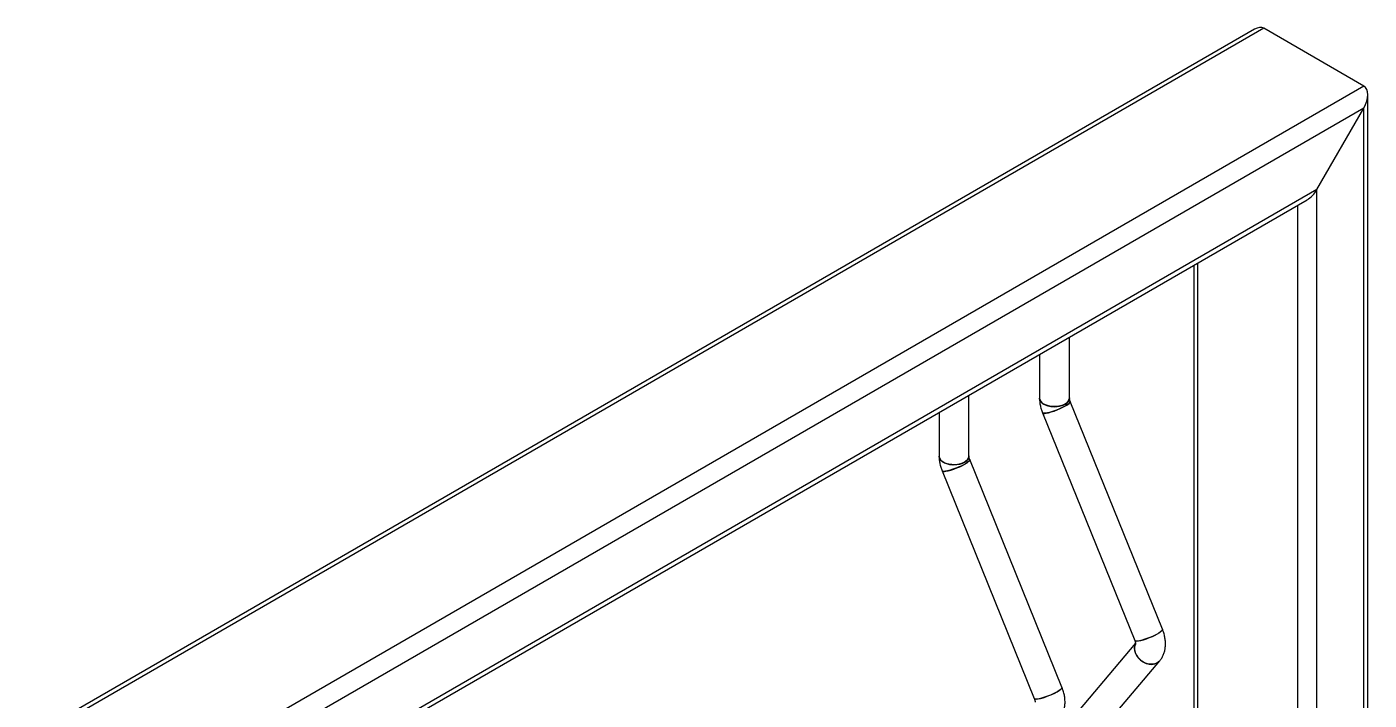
# Model space of a CAD drawing. Header units: millimetres. Extents: x 1641 to 7581, y -3677 to 523.
# Drawn here: x 6492 to 7210, y -1158 to -799 of the extents above; entities that cross this region are included whole.
import ezdxf

# ---------------------------------------------------------------- set-up
doc = ezdxf.new("R2010")
doc.units = ezdxf.units.MM

msp = doc.modelspace()

# ---------------------------------------------------------------- linework, layer by layer
for p, q in [((7148.83, -799.85), (5772.96, -1594.12)), ((7153.92, -799.34), (5775.07, -1595.34)), ((7207.38, -830.2), (7153.92, -799.34)), ((7207.38, -830.2), (5828.52, -1626.2)), ((7209.49, -1547.62), (7209.49, -834.87)), ((7207.38, -841.96), (5838.7, -1632.08)), ((7182.21, -885.56), (7207.38, -841.96)), ((7207.38, -1550.56), (7207.38, -841.96)), ((7182.21, -885.56), (5863.88, -1646.62)), ((7182.21, -1565.09), (7182.21, -885.56)), ((5865.99, -1647.84), (7177.12, -890.94)), ((7172.03, -1565.09), (7172.03, -893.88)), ((7116.46, -925.95), (7116.46, -1322.38)), ((7118.57, -1321.16), (7118.57, -924.74)), ((7049.84, -996.98), (7049.84, -964.41)), ((7049.84, -996.98), (7049.84, -964.41)), ((7033.84, -973.65), (7033.84, -996.98)), ((7033.84, -973.65), (7033.84, -996.98)), ((6996.1, -1028), (6996.1, -995.43)), ((6996.1, -1028), (6996.1, -995.43)), ((6980.1, -1004.67), (6980.1, -1028)), ((6980.1, -1004.67), (6980.1, -1028)), ((7035.46, -1004.83), (7084.78, -1126.56)), ((7035.46, -1004.83), (7084.78, -1126.56)), ((7099.61, -1120.55), (7050.29, -998.83)), ((7099.61, -1120.55), (7050.29, -998.83)), ((7045.87, -1151.58), (6996.55, -1029.85)), ((7045.87, -1151.58), (6996.55, -1029.85)), ((6981.72, -1035.86), (7031.04, -1157.58)), ((6981.72, -1035.86), (7031.04, -1157.58)), ((7085.19, -1127.98), (6976.91, -1256.2)), ((7085.19, -1127.98), (6976.91, -1256.2)), ((6989.13, -1266.52), (7098.19, -1137.38)), ((6989.13, -1266.52), (7098.19, -1137.38))]:
    msp.add_line(p, q)
at = {"flags": 128}
for points in [[(7033.84, -996.98), (7033.84, -997.1), (7034.08, -998.09), (7034.67, -999.03), (7035.61, -999.87), (7036.83, -1000.57), (7038.29, -1001.11), (7039.91, -1001.46), (7041.62, -1001.59), (7043.35, -1001.51), (7045, -1001.22), (7046.51, -1000.73), (7047.8, -1000.06), (7048.81, -999.25), (7049.49, -998.33), (7049.82, -997.35), (7049.84, -996.98)], [(7049.84, -996.98), (7049.84, -997.1), (7049.61, -998.09), (7049.01, -999.03), (7048.08, -999.87), (7046.85, -1000.57), (7045.4, -1001.11), (7043.77, -1001.46), (7042.06, -1001.59), (7040.33, -1001.51), (7038.68, -1001.22), (7037.17, -1000.73), (7035.89, -1000.06), (7034.88, -999.25), (7034.19, -998.33), (7033.87, -997.35), (7033.84, -996.98)], [(7033.84, -996.98), (7033.98, -997.85), (7034.49, -998.8), (7035.34, -999.67), (7036.5, -1000.41), (7037.9, -1001), (7039.49, -1001.39), (7041.19, -1001.58), (7042.92, -1001.55), (7044.6, -1001.31), (7046.15, -1000.87), (7047.5, -1000.24)], [(7049.84, -996.91), (7049.7, -997.85), (7049.19, -998.8), (7048.34, -999.67), (7047.18, -1000.41), (7045.78, -1001), (7044.19, -1001.39), (7042.49, -1001.58), (7040.76, -1001.55), (7039.08, -1001.31), (7037.53, -1000.87), (7036.18, -1000.24)], [(7035.45, -1004.77), (7035.49, -1004.88), (7035.84, -1005.09), (7036.51, -1005.15), (7037.49, -1005.06), (7038.72, -1004.81), (7040.14, -1004.43), (7041.69, -1003.92), (7043.3, -1003.31), (7044.88, -1002.64), (7046.38, -1001.93), (7047.71, -1001.21)], [(7035.45, -1004.77), (7035.49, -1004.88), (7035.84, -1005.09), (7036.51, -1005.15), (7037.49, -1005.06), (7038.72, -1004.81), (7040.14, -1004.43), (7041.69, -1003.92), (7043.3, -1003.31), (7044.88, -1002.64), (7046.38, -1001.93), (7047.71, -1001.21)], [(7050.3, -998.83), (7050.27, -999.14), (7049.93, -999.62), (7049.26, -1000.2), (7048.29, -1000.86), (7047.07, -1001.57), (7045.65, -1002.29), (7044.1, -1002.98), (7042.49, -1003.63), (7040.91, -1004.19), (7039.41, -1004.63), (7038.08, -1004.95), (7036.97, -1005.12), (7036.14, -1005.14), (7035.62, -1005), (7035.46, -1004.83)], [(7050.29, -998.83), (7050.3, -999.03), (7050.05, -999.49), (7049.46, -1000.05), (7048.56, -1000.69), (7047.39, -1001.39), (7046.02, -1002.11), (7044.49, -1002.81), (7042.9, -1003.47), (7041.3, -1004.06), (7039.77, -1004.53), (7038.39, -1004.89), (7037.22, -1005.1)], [(7047.71, -1001.21), (7048.81, -1000.52), (7049.63, -999.9), (7050.14, -999.36), (7050.31, -998.94), (7050.29, -998.83)], [(7047.71, -1001.21), (7048.81, -1000.52), (7049.63, -999.9), (7050.14, -999.36), (7050.31, -998.94), (7050.29, -998.83)], [(6980.1, -1028), (6980.1, -1028.12), (6980.34, -1029.11), (6980.93, -1030.05), (6981.87, -1030.89), (6983.09, -1031.6), (6984.55, -1032.14), (6986.17, -1032.48), (6987.88, -1032.62), (6989.61, -1032.53), (6991.26, -1032.24), (6992.77, -1031.75), (6994.06, -1031.08), (6995.07, -1030.27), (6995.75, -1029.35), (6996.08, -1028.37), (6996.1, -1028)], [(6996.1, -1028), (6996.1, -1028.12), (6995.87, -1029.11), (6995.27, -1030.05), (6994.34, -1030.89), (6993.11, -1031.6), (6991.66, -1032.14), (6990.03, -1032.48), (6988.32, -1032.62), (6986.59, -1032.53), (6984.94, -1032.24), (6983.43, -1031.75), (6982.15, -1031.08), (6981.14, -1030.27), (6980.45, -1029.35), (6980.13, -1028.37), (6980.1, -1028)], [(6980.1, -1028), (6980.24, -1028.87), (6980.75, -1029.82), (6981.6, -1030.69), (6982.76, -1031.44), (6984.16, -1032.02), (6985.75, -1032.41), (6987.45, -1032.6), (6989.18, -1032.57), (6990.86, -1032.33), (6992.41, -1031.89), (6993.76, -1031.26)], [(6981.7, -1035.79), (6981.75, -1035.9), (6982.1, -1036.12), (6982.77, -1036.18), (6983.75, -1036.08), (6984.98, -1035.83), (6986.4, -1035.45), (6987.95, -1034.94), (6989.56, -1034.34), (6991.14, -1033.66), (6992.64, -1032.95), (6993.97, -1032.24)], [(6981.7, -1035.79), (6981.75, -1035.9), (6982.1, -1036.12), (6982.77, -1036.18), (6983.75, -1036.08), (6984.98, -1035.83), (6986.4, -1035.45), (6987.95, -1034.94), (6989.56, -1034.34), (6991.14, -1033.66), (6992.64, -1032.95), (6993.97, -1032.24)], [(6996.55, -1029.86), (6996.53, -1030.16), (6996.19, -1030.64), (6995.52, -1031.23), (6994.55, -1031.89), (6993.33, -1032.59), (6991.91, -1033.31), (6990.36, -1034.01), (6988.75, -1034.65), (6987.17, -1035.21), (6985.67, -1035.66), (6984.34, -1035.98), (6983.23, -1036.15), (6982.4, -1036.17), (6981.88, -1036.03), (6981.72, -1035.86)], [(6996.1, -1027.93), (6995.96, -1028.87), (6995.45, -1029.82), (6994.6, -1030.69), (6993.44, -1031.44), (6992.04, -1032.02), (6990.45, -1032.41), (6988.75, -1032.6), (6987.02, -1032.57), (6985.34, -1032.33), (6983.79, -1031.89), (6982.44, -1031.26)], [(6996.55, -1029.86), (6996.56, -1030.06), (6996.31, -1030.51), (6995.72, -1031.07), (6994.82, -1031.72), (6993.65, -1032.41), (6992.28, -1033.13), (6990.75, -1033.84), (6989.16, -1034.5), (6987.56, -1035.08), (6986.03, -1035.56), (6984.65, -1035.91), (6983.48, -1036.12)], [(6993.97, -1032.24), (6995.07, -1031.55), (6995.89, -1030.92), (6996.4, -1030.39), (6996.57, -1029.96), (6996.55, -1029.85)], [(6993.97, -1032.24), (6995.07, -1031.55), (6995.89, -1030.92), (6996.4, -1030.39), (6996.57, -1029.96), (6996.55, -1029.85)], [(7099.61, -1120.55), (7099.59, -1120.86), (7099.25, -1121.34), (7098.58, -1121.93), (7097.61, -1122.59), (7096.39, -1123.3), (7094.97, -1124.01), (7093.42, -1124.71), (7091.81, -1125.35), (7090.23, -1125.91), (7088.73, -1126.36), (7087.4, -1126.68), (7086.29, -1126.85), (7085.46, -1126.87), (7084.94, -1126.73), (7084.78, -1126.56)], [(7084.78, -1126.56), (7084.81, -1126.61), (7085.16, -1126.82), (7085.84, -1126.88), (7086.81, -1126.78), (7088.04, -1126.54), (7089.46, -1126.15), (7091.01, -1125.65), (7092.62, -1125.04), (7094.21, -1124.37), (7095.7, -1123.66), (7097.03, -1122.94)], [(7084.78, -1126.56), (7084.81, -1126.61), (7085.16, -1126.82), (7085.84, -1126.88), (7086.81, -1126.78), (7088.04, -1126.54), (7089.46, -1126.15), (7091.01, -1125.65), (7092.62, -1125.04), (7094.21, -1124.37), (7095.7, -1123.66), (7097.03, -1122.94)], [(7084.78, -1126.56), (7084.81, -1126.61), (7085.16, -1126.82), (7085.84, -1126.88), (7086.81, -1126.78), (7088.04, -1126.54), (7089.46, -1126.15), (7091.01, -1125.65), (7092.62, -1125.04), (7094.21, -1124.37), (7095.7, -1123.66), (7097.03, -1122.94)], [(7097.03, -1122.94), (7098.13, -1122.25), (7098.96, -1121.62), (7099.47, -1121.09), (7099.64, -1120.67), (7099.61, -1120.55)], [(7097.03, -1122.94), (7098.13, -1122.25), (7098.96, -1121.62), (7099.47, -1121.09), (7099.64, -1120.67), (7099.61, -1120.55)], [(7097.03, -1122.94), (7098.13, -1122.25), (7098.96, -1121.62), (7099.47, -1121.09), (7099.64, -1120.67), (7099.61, -1120.55)], [(7098.2, -1137.37), (7097.39, -1138.14), (7096.17, -1138.85), (7094.75, -1139.24), (7093.21, -1139.31), (7091.62, -1139.05), (7090.05, -1138.46), (7088.57, -1137.59), (7087.26, -1136.46), (7086.17, -1135.14), (7085.36, -1133.68), (7084.86, -1132.15), (7084.7, -1130.62), (7084.89, -1129.17), (7085.15, -1128.39)], [(7085.14, -1128.42), (7085.11, -1128.49), (7084.75, -1129.88), (7084.74, -1131.38), (7085.07, -1132.92), (7085.73, -1134.42), (7086.69, -1135.82), (7087.89, -1137.05), (7089.3, -1138.06), (7090.83, -1138.79), (7092.42, -1139.22), (7094, -1139.32), (7095.48, -1139.09), (7096.81, -1138.53)], [(7085.14, -1128.42), (7085.11, -1128.49), (7084.75, -1129.88), (7084.74, -1131.38), (7085.07, -1132.92), (7085.73, -1134.42), (7086.69, -1135.82), (7087.89, -1137.05), (7089.3, -1138.06), (7090.83, -1138.79), (7092.42, -1139.22), (7094, -1139.32), (7095.48, -1139.09), (7096.81, -1138.53)], [(7085.14, -1128.42), (7085.11, -1128.49), (7084.75, -1129.88), (7084.74, -1131.38), (7085.07, -1132.92), (7085.73, -1134.42), (7086.69, -1135.82), (7087.89, -1137.05), (7089.3, -1138.06), (7090.83, -1138.79), (7092.42, -1139.22), (7094, -1139.32), (7095.48, -1139.09), (7096.81, -1138.53)], [(7096.81, -1138.53), (7097.91, -1137.68), (7098.2, -1137.37)], [(7096.81, -1138.53), (7097.91, -1137.68), (7098.19, -1137.38)], [(7096.81, -1138.53), (7097.91, -1137.68), (7098.19, -1137.38)], [(7045.87, -1151.58), (7045.85, -1151.89), (7045.51, -1152.37), (7044.84, -1152.95), (7043.87, -1153.61), (7042.65, -1154.32), (7041.23, -1155.04), (7039.68, -1155.73), (7038.07, -1156.38), (7036.49, -1156.94), (7034.99, -1157.38), (7033.66, -1157.7), (7032.55, -1157.87), (7031.72, -1157.89), (7031.2, -1157.75), (7031.04, -1157.58)], [(7031.04, -1157.58), (7031.07, -1157.63), (7031.42, -1157.84), (7032.1, -1157.9), (7033.07, -1157.81), (7034.3, -1157.56), (7035.72, -1157.18), (7037.27, -1156.67), (7038.88, -1156.06), (7040.46, -1155.39), (7041.96, -1154.68), (7043.29, -1153.96)], [(7031.04, -1157.58), (7031.07, -1157.63), (7031.42, -1157.84), (7032.1, -1157.9), (7033.07, -1157.81), (7034.3, -1157.56), (7035.72, -1157.18), (7037.27, -1156.67), (7038.88, -1156.06), (7040.46, -1155.39), (7041.96, -1154.68), (7043.29, -1153.96)], [(7031.04, -1157.58), (7031.07, -1157.63), (7031.42, -1157.84), (7032.1, -1157.9), (7033.07, -1157.81), (7034.3, -1157.56), (7035.72, -1157.18), (7037.27, -1156.67), (7038.88, -1156.06), (7040.46, -1155.39), (7041.96, -1154.68), (7043.29, -1153.96)], [(7043.29, -1153.96), (7044.39, -1153.27), (7045.22, -1152.65), (7045.73, -1152.11), (7045.9, -1151.69), (7045.87, -1151.58)], [(7043.29, -1153.96), (7044.39, -1153.27), (7045.22, -1152.65), (7045.73, -1152.11), (7045.9, -1151.69), (7045.87, -1151.58)], [(7043.29, -1153.96), (7044.39, -1153.27), (7045.22, -1152.65), (7045.73, -1152.11), (7045.9, -1151.69), (7045.87, -1151.58)]]:
    msp.add_lwpolyline(points, dxfattribs=at)
for centre, radius, start, end in [((7037.78, -996.62), 3.95, 184.93299, 246.20779), ((7045.9, -996.62), 3.96, 293.80511, 354.91107), ((7036.57, -1003.44), 1.78, 231.54935, 291.51526), ((6984.04, -1027.65), 3.95, 184.9293, 246.20873), ((6992.16, -1027.65), 3.96, 293.80511, 354.91107), ((6982.83, -1034.46), 1.78, 231.54444, 291.51626)]:
    msp.add_arc(centre, radius, start, end)
for centre, start_param, end_param in [((7148.83, -808.16), 0.000041, 0.785358), ((7148.83, -808.16), 0.000041, 0.785358), ((7202.29, -839.02), 4.71243, 6.283226), ((7202.29, -839.02), 4.71243, 6.283226), ((7177.12, -882.62), 3.92695, 4.71243), ((7177.12, -882.62), 3.92695, 4.71243)]:
    msp.add_ellipse(centre, major_axis=(5.09, 8.82), ratio=0.577335, start_param=start_param, end_param=end_param)
for points, knots in [([(7033.84, -996.98), (7033.85, -997.44), (7033.88, -998.65), (7034.17, -1000.62), (7034.69, -1002.79), (7035.22, -1004.18), (7035.46, -1004.83)], [0, 0, 0, 0, 0.177404, 0.461979, 0.748251, 1, 1, 1, 1]), ([(7033.84, -996.98), (7033.85, -997.44), (7033.88, -998.65), (7034.17, -1000.62), (7034.69, -1002.79), (7035.22, -1004.18), (7035.46, -1004.83)], [0, 0, 0, 0, 0.177404, 0.461979, 0.748251, 1, 1, 1, 1]), ([(7050.29, -998.83), (7050.24, -998.68), (7050.07, -998.26), (7049.9, -997.62), (7049.84, -997.15), (7049.84, -997.02), (7049.84, -996.98)], [0, 0, 0, 0, 0.166549, 0.498184, 0.828109, 1, 1, 1, 1]), ([(7050.29, -998.83), (7050.24, -998.68), (7050.07, -998.26), (7049.9, -997.62), (7049.84, -997.15), (7049.84, -997.02), (7049.84, -996.98)], [0, 0, 0, 0, 0.166549, 0.498184, 0.828109, 1, 1, 1, 1]), ([(6980.1, -1028), (6980.11, -1028.46), (6980.14, -1029.67), (6980.43, -1031.65), (6980.95, -1033.82), (6981.48, -1035.21), (6981.72, -1035.86)], [0, 0, 0, 0, 0.177404, 0.461981, 0.748251, 1, 1, 1, 1]), ([(6980.1, -1028), (6980.11, -1028.46), (6980.14, -1029.67), (6980.43, -1031.65), (6980.95, -1033.82), (6981.48, -1035.21), (6981.72, -1035.86)], [0, 0, 0, 0, 0.177404, 0.461981, 0.748251, 1, 1, 1, 1]), ([(6996.55, -1029.85), (6996.5, -1029.71), (6996.33, -1029.28), (6996.16, -1028.64), (6996.1, -1028.18), (6996.1, -1028.04), (6996.1, -1028)], [0, 0, 0, 0, 0.166547, 0.498185, 0.828094, 1, 1, 1, 1]), ([(6996.55, -1029.85), (6996.5, -1029.71), (6996.33, -1029.28), (6996.16, -1028.64), (6996.1, -1028.18), (6996.1, -1028.04), (6996.1, -1028)], [0, 0, 0, 0, 0.166547, 0.498185, 0.828094, 1, 1, 1, 1]), ([(7084.78, -1126.56), (7084.84, -1126.7), (7085, -1127.13), (7085.17, -1127.77), (7085.24, -1128.28), (7085.23, -1128.5), (7085.24, -1128.45), (7085.24, -1128.44)], [0, 0, 0, 0, 0.136937, 0.409652, 0.680932, 0.927119, 1, 1, 1, 1]), ([(7084.78, -1126.56), (7084.84, -1126.7), (7085, -1127.13), (7085.17, -1127.77), (7085.24, -1128.28), (7085.23, -1128.5), (7085.24, -1128.45), (7085.24, -1128.44)], [0, 0, 0, 0, 0.136937, 0.409652, 0.680932, 0.927119, 1, 1, 1, 1]), ([(7098.19, -1137.38), (7098.54, -1136.93), (7099.27, -1135.98), (7100.1, -1134.36), (7100.74, -1132.57), (7101.13, -1130.64), (7101.28, -1128.59), (7101.17, -1126.43), (7100.8, -1124.2), (7100.25, -1122.22), (7099.79, -1121.02), (7099.61, -1120.55)], [0, 0, 0, 0, 0.0989301, 0.2058841, 0.3148762, 0.4275621, 0.5449491, 0.6671026, 0.7928088, 0.9199243, 1, 1, 1, 1]), ([(7098.19, -1137.38), (7098.54, -1136.93), (7099.27, -1135.98), (7100.1, -1134.36), (7100.74, -1132.57), (7101.13, -1130.64), (7101.28, -1128.59), (7101.17, -1126.43), (7100.8, -1124.2), (7100.25, -1122.22), (7099.79, -1121.02), (7099.61, -1120.55)], [0, 0, 0, 0, 0.0989301, 0.2058841, 0.3148762, 0.4275621, 0.5449491, 0.6671026, 0.7928088, 0.9199243, 1, 1, 1, 1]), ([(7044.45, -1168.4), (7044.8, -1167.95), (7045.53, -1167.01), (7046.36, -1165.38), (7047, -1163.59), (7047.39, -1161.67), (7047.54, -1159.61), (7047.43, -1157.45), (7047.06, -1155.22), (7046.51, -1153.25), (7046.05, -1152.04), (7045.87, -1151.58)], [0, 0, 0, 0, 0.0989301, 0.2058841, 0.3148762, 0.4275621, 0.5449491, 0.6671026, 0.7928088, 0.9199243, 1, 1, 1, 1]), ([(7044.45, -1168.4), (7044.8, -1167.95), (7045.53, -1167.01), (7046.36, -1165.38), (7047, -1163.59), (7047.39, -1161.67), (7047.54, -1159.61), (7047.43, -1157.45), (7047.06, -1155.22), (7046.51, -1153.25), (7046.05, -1152.04), (7045.87, -1151.58)], [0, 0, 0, 0, 0.0989301, 0.2058841, 0.3148762, 0.4275621, 0.5449491, 0.6671026, 0.7928088, 0.9199243, 1, 1, 1, 1]), ([(7031.04, -1157.58), (7031.1, -1157.73), (7031.26, -1158.15), (7031.43, -1158.8), (7031.5, -1159.3), (7031.49, -1159.52), (7031.5, -1159.48), (7031.5, -1159.47)], [0, 0, 0, 0, 0.136936, 0.409651, 0.680918, 0.927119, 1, 1, 1, 1]), ([(7031.04, -1157.58), (7031.1, -1157.73), (7031.26, -1158.15), (7031.43, -1158.8), (7031.5, -1159.3), (7031.49, -1159.52), (7031.5, -1159.48), (7031.5, -1159.47)], [0, 0, 0, 0, 0.136936, 0.409651, 0.680918, 0.927119, 1, 1, 1, 1])]:
    msp.add_open_spline(points, degree=3, knots=knots)

doc.saveas('drawing.dxf')
